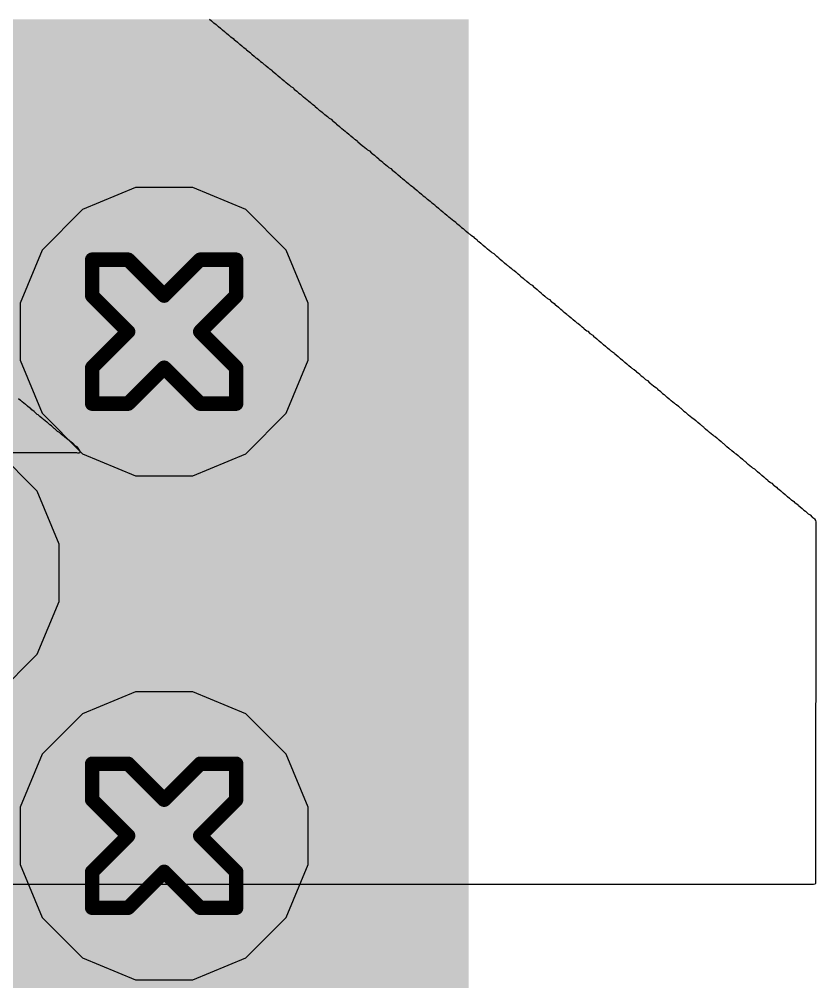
# Model space of a CAD drawing. Header units: inches. Extents: x -0.5 to 14, y -0.2 to 4.7.
# Drawn here: x 0.9345 to 1.045, y 1.108 to 1.2417 of the extents above; entities that cross this region are included whole.
import ezdxf

# ---------------------------------------------------------------- set-up
doc = ezdxf.new("R2010")
doc.units = ezdxf.units.IN
doc.header["$MEASUREMENT"] = 0
for name, color, linetype in [('Bottom Layer', 5, 'Continuous'), ('Bottom Overlay', 54, 'Continuous'), ('Drill Drawing', 1, 'Continuous'), ('GND', 16, 'Continuous'), ('POWER', 76, 'Continuous'), ('Top Layer', 1, 'Continuous'), ('Top Paste', 8, 'Continuous'), ('Top Solder', 216, 'Continuous'), ('Via Holes', 16, 'Continuous')]:
    doc.layers.add(name, color=color, linetype=linetype)

# ---------------------------------------------------------------- blocks, each defined once
blk = doc.blocks.new('41_SMD_M______21')
at = {"layer": 'Top Layer'}
blk.add_hatch(color=1, dxfattribs=at).paths.add_polyline_path([(-0.13189, 0.12244), (0.01378, 0.12244), (0.01378, -0.02323), (-0.13189, -0.02323)])
at = {"layer": 'Top Paste'}
blk.add_hatch(color=8, dxfattribs=at).paths.add_polyline_path([(-0.13189, 0.12244), (0.01378, 0.12244), (0.01378, -0.02323), (-0.13189, -0.02323)])
at = {"layer": 'Top Solder'}
blk.add_hatch(color=216, dxfattribs=at).paths.add_polyline_path([(-0.13589, 0.12644), (0.01778, 0.12644), (0.01778, -0.02723), (-0.13589, -0.02723)])

msp = doc.modelspace()

# ---------------------------------------------------------------- hatches: boundary and pattern name
at = {"layer": 'Bottom Layer'}
h = msp.add_hatch(color=5, dxfattribs=at)
edge = h.paths.add_edge_path()
edge.add_arc((0.95457, 1.19831), 0.01, 0, 360)
h = msp.add_hatch(color=5, dxfattribs=at)
edge = h.paths.add_edge_path()
edge.add_arc((0.95457, 1.12831), 0.01, 0, 360)
at = {"layer": 'GND'}
h = msp.add_hatch(color=16, dxfattribs=at)
edge = h.paths.add_edge_path()
edge.add_arc((0.95457, 1.19831), 0.01, 0, 360)
h = msp.add_hatch(color=16, dxfattribs=at)
edge = h.paths.add_edge_path()
edge.add_arc((0.95457, 1.12831), 0.01, 0, 360)
at = {"layer": 'POWER'}
h = msp.add_hatch(color=76, dxfattribs=at)
edge = h.paths.add_edge_path()
edge.add_arc((0.95457, 1.19831), 0.01, 0, 360)
h = msp.add_hatch(color=76, dxfattribs=at)
edge = h.paths.add_edge_path()
edge.add_arc((0.95457, 1.12831), 0.01, 0, 360)
at = {"layer": 'Top Layer'}
h = msp.add_hatch(color=1, dxfattribs=at)
edge = h.paths.add_edge_path()
edge.add_arc((0.95457, 1.19831), 0.01, 0, 360)
h = msp.add_hatch(color=1, dxfattribs=at)
edge = h.paths.add_edge_path()
edge.add_arc((0.95457, 1.12831), 0.01, 0, 360)
at = {"layer": 'Via Holes'}
h = msp.add_hatch(color=7, dxfattribs=at)
edge = h.paths.add_edge_path()
edge.add_arc((0.95457, 1.19831), 0.005, 0, 360)
h = msp.add_hatch(color=7, dxfattribs=at)
edge = h.paths.add_edge_path()
edge.add_arc((0.95457, 1.12831), 0.005, 0, 360)

# ---------------------------------------------------------------- linework, layer by layer
at = {"layer": 'Bottom Overlay'}
for p, q in [((0.96088, 1.24171), (0.96116, 1.24148)), ((0.96116, 1.24148), (0.96139, 1.24125)), ((0.96139, 1.24125), (0.96149, 1.2412)), ((0.96149, 1.2412), (0.96178, 1.24097)), ((0.96178, 1.24097), (0.96201, 1.24074)), ((0.96201, 1.24074), (0.96211, 1.24069)), ((0.96211, 1.24069), (0.96239, 1.24046)), ((0.96239, 1.24046), (0.96257, 1.24028)), ((0.96257, 1.24028), (0.96267, 1.24023)), ((0.96267, 1.24023), (0.96295, 1.24)), ((0.96295, 1.24), (0.96313, 1.23982)), ((0.96313, 1.23982), (0.96323, 1.23977)), ((0.96323, 1.23977), (0.96351, 1.23954)), ((0.96351, 1.23954), (0.96374, 1.23931)), ((0.96374, 1.23931), (0.96385, 1.23925)), ((0.96385, 1.23925), (0.96413, 1.23902)), ((0.96413, 1.23902), (0.96436, 1.23879)), ((0.96436, 1.23879), (0.96446, 1.23874)), ((0.96446, 1.23874), (0.96474, 1.23851)), ((0.96474, 1.23851), (0.96497, 1.23828)), ((0.96497, 1.23828), (0.96507, 1.23823)), ((0.96507, 1.23823), (0.96535, 1.238)), ((0.96535, 1.238), (0.96553, 1.23782)), ((0.96553, 1.23782), (0.96564, 1.23777)), ((0.96564, 1.23777), (0.96597, 1.23754)), ((0.96597, 1.23754), (0.96602, 1.23744)), ((0.96602, 1.23744), (0.9662, 1.23731)), ((0.9662, 1.23731), (0.96658, 1.23703)), ((0.96658, 1.23703), (0.96663, 1.23693)), ((0.96663, 1.23693), (0.96671, 1.23685)), ((0.96671, 1.23685), (0.96681, 1.2368)), ((0.96681, 1.2368), (0.96709, 1.23657)), ((0.96709, 1.23657), (0.96732, 1.23634)), ((0.96732, 1.23634), (0.96742, 1.23629)), ((0.96742, 1.23629), (0.96771, 1.23606)), ((0.96771, 1.23606), (0.96794, 1.23583)), ((0.96794, 1.23583), (0.96819, 1.23568)), ((0.96819, 1.23568), (0.96845, 1.23542)), ((0.96845, 1.23542), (0.96855, 1.23537)), ((0.96855, 1.23537), (0.96865, 1.23527)), ((0.96865, 1.23527), (0.96875, 1.23522)), ((0.96875, 1.23522), (0.96903, 1.23499)), ((0.96903, 1.23499), (0.96921, 1.23481)), ((0.96921, 1.23481), (0.96932, 1.23476)), ((0.96932, 1.23476), (0.96955, 1.23458)), ((0.96955, 1.23458), (0.9696, 1.23448)), ((0.9696, 1.23448), (0.96978, 1.23435)), ((0.96978, 1.23435), (0.97006, 1.23412)), ((0.97006, 1.23412), (0.97029, 1.23389)), ((0.97029, 1.23389), (0.97039, 1.23384)), ((0.97039, 1.23384), (0.97067, 1.23361)), ((0.97067, 1.23361), (0.97085, 1.23343)), ((0.97085, 1.23343), (0.97095, 1.23338)), ((0.97095, 1.23338), (0.97123, 1.23315)), ((0.97123, 1.23315), (0.97141, 1.23297)), ((0.97141, 1.23297), (0.97151, 1.23292)), ((0.97151, 1.23292), (0.97197, 1.23256)), ((0.97197, 1.23256), (0.97218, 1.23235)), ((0.97218, 1.23235), (0.97243, 1.2322)), ((0.97243, 1.2322), (0.97256, 1.23207)), ((0.97256, 1.23207), (0.97259, 1.232)), ((0.97259, 1.232), (0.97269, 1.23194)), ((0.97269, 1.23194), (0.97297, 1.23171)), ((0.97297, 1.23171), (0.97325, 1.23143)), ((0.97325, 1.23143), (0.97351, 1.23128)), ((0.97351, 1.23128), (0.97381, 1.23097)), ((0.97381, 1.23097), (0.97392, 1.23092)), ((0.97392, 1.23092), (0.97438, 1.23056)), ((0.97438, 1.23056), (0.97453, 1.23041)), ((0.97453, 1.23041), (0.97463, 1.23036)), ((0.97463, 1.23036), (0.97491, 1.23013)), ((0.97491, 1.23013), (0.97509, 1.22995)), ((0.97509, 1.22995), (0.97519, 1.2299)), ((0.97519, 1.2299), (0.97547, 1.22967)), ((0.97547, 1.22967), (0.97553, 1.22957)), ((0.97553, 1.22957), (0.97583, 1.22936)), ((0.97583, 1.22936), (0.97616, 1.22903)), ((0.97616, 1.22903), (0.97627, 1.22898)), ((0.97627, 1.22898), (0.97655, 1.22875)), ((0.97655, 1.22875), (0.97678, 1.22852)), ((0.97678, 1.22852), (0.97688, 1.22847)), ((0.97688, 1.22847), (0.97724, 1.22821)), ((0.97724, 1.22821), (0.97749, 1.22796)), ((0.97749, 1.22796), (0.97775, 1.2278)), ((0.97775, 1.2278), (0.97806, 1.2275)), ((0.97806, 1.2275), (0.97816, 1.22745)), ((0.97816, 1.22745), (0.97844, 1.22722)), ((0.97844, 1.22722), (0.97852, 1.22709)), ((0.97852, 1.22709), (0.97862, 1.22704)), ((0.97862, 1.22704), (0.9789, 1.22681)), ((0.9789, 1.22681), (0.97913, 1.22658)), ((0.97913, 1.22658), (0.97923, 1.22653)), ((0.97923, 1.22653), (0.97969, 1.22617)), ((0.97969, 1.22617), (0.97985, 1.22602)), ((0.97985, 1.22602), (0.97995, 1.22596)), ((0.97995, 1.22596), (0.98023, 1.22573)), ((0.98023, 1.22573), (0.98041, 1.22556)), ((0.98041, 1.22556), (0.98051, 1.2255)), ((0.98051, 1.2255), (0.98079, 1.22527)), ((0.98079, 1.22527), (0.98102, 1.22504)), ((0.98102, 1.22504), (0.98112, 1.22499)), ((0.98112, 1.22499), (0.9814, 1.22476)), ((0.9814, 1.22476), (0.98146, 1.22466)), ((0.98146, 1.22466), (0.98176, 1.22446)), ((0.98176, 1.22446), (0.98209, 1.22412)), ((0.98209, 1.22412), (0.9822, 1.22407)), ((0.9822, 1.22407), (0.98266, 1.22372)), ((0.98266, 1.22372), (0.98281, 1.22356)), ((0.98281, 1.22356), (0.98307, 1.22341)), ((0.98307, 1.22341), (0.98337, 1.2231)), ((0.98337, 1.2231), (0.98347, 1.22305)), ((0.98347, 1.22305), (0.98376, 1.22282)), ((0.98376, 1.22282), (0.98399, 1.22259)), ((0.98399, 1.22259), (0.98409, 1.22254)), ((0.98409, 1.22254), (0.98437, 1.22231)), ((0.98437, 1.22231), (0.98442, 1.22221)), ((0.98442, 1.22221), (0.98488, 1.2219)), ((0.98488, 1.2219), (0.98493, 1.2218)), ((0.98493, 1.2218), (0.98501, 1.22172)), ((0.98501, 1.22172), (0.98511, 1.22167)), ((0.98511, 1.22167), (0.98557, 1.22131)), ((0.98557, 1.22131), (0.98577, 1.22111)), ((0.98577, 1.22111), (0.98603, 1.22096)), ((0.98603, 1.22096), (0.98634, 1.22065)), ((0.98634, 1.22065), (0.98644, 1.2206)), ((0.98644, 1.2206), (0.98672, 1.22037)), ((0.98672, 1.22037), (0.98695, 1.22014)), ((0.98695, 1.22014), (0.98705, 1.22009)), ((0.98705, 1.22009), (0.98733, 1.21986)), ((0.98733, 1.21986), (0.98736, 1.21978)), ((0.98736, 1.21978), (0.98746, 1.21973)), ((0.98746, 1.21973), (0.98756, 1.21963)), ((0.98756, 1.21963), (0.98767, 1.21958)), ((0.98767, 1.21958), (0.98795, 1.21935)), ((0.98795, 1.21935), (0.98813, 1.21917)), ((0.98813, 1.21917), (0.98823, 1.21911)), ((0.98823, 1.21911), (0.98851, 1.21888)), ((0.98851, 1.21888), (0.98869, 1.21871)), ((0.98869, 1.21871), (0.98879, 1.21866)), ((0.98879, 1.21866), (0.98912, 1.21843)), ((0.98912, 1.21843), (0.98917, 1.21832)), ((0.98917, 1.21832), (0.9893, 1.21819)), ((0.9893, 1.21819), (0.9894, 1.21814)), ((0.9894, 1.21814), (0.98968, 1.21791)), ((0.98968, 1.21791), (0.98991, 1.21768)), ((0.98991, 1.21768), (0.99002, 1.21763)), ((0.99002, 1.21763), (0.9903, 1.2174)), ((0.9903, 1.2174), (0.99053, 1.21717)), ((0.99053, 1.21717), (0.99078, 1.21702)), ((0.99078, 1.21702), (0.99104, 1.21676)), ((0.99104, 1.21676), (0.99114, 1.21671)), ((0.99114, 1.21671), (0.99152, 1.21643)), ((0.99152, 1.21643), (0.99158, 1.21633)), ((0.99158, 1.21633), (0.99175, 1.2162)), ((0.99175, 1.2162), (0.99209, 1.21597)), ((0.99209, 1.21597), (0.99214, 1.21587)), ((0.99214, 1.21587), (0.99227, 1.21574)), ((0.99227, 1.21574), (0.99237, 1.21569)), ((0.99237, 1.21569), (0.99265, 1.21546)), ((0.99265, 1.21546), (0.99288, 1.21523)), ((0.99288, 1.21523), (0.99298, 1.21518)), ((0.99298, 1.21518), (0.99326, 1.21495)), ((0.99326, 1.21495), (0.99344, 1.21477)), ((0.99344, 1.21477), (0.99354, 1.21472)), ((0.99354, 1.21472), (0.99382, 1.21449)), ((0.99382, 1.21449), (0.994, 1.21431)), ((0.994, 1.21431), (0.99411, 1.21426)), ((0.99411, 1.21426), (0.99457, 1.2139)), ((0.99457, 1.2139), (0.99477, 1.2137)), ((0.99477, 1.2137), (0.99487, 1.21365)), ((0.99487, 1.21365), (0.99505, 1.21352)), ((0.99505, 1.21352), (0.9951, 1.21342)), ((0.9951, 1.21342), (0.99518, 1.21334)), ((0.99518, 1.21334), (0.99528, 1.21329)), ((0.99528, 1.21329), (0.99556, 1.21306)), ((0.99556, 1.21306), (0.99584, 1.21278)), ((0.99584, 1.21278), (0.9961, 1.21262)), ((0.9961, 1.21262), (0.99641, 1.21232)), ((0.99641, 1.21232), (0.99651, 1.21227)), ((0.99651, 1.21227), (0.99679, 1.21204)), ((0.99679, 1.21204), (0.99692, 1.21191)), ((0.99692, 1.21191), (0.99702, 1.21186)), ((0.99702, 1.21186), (0.99705, 1.21183)), ((0.99705, 1.21183), (0.99712, 1.21175)), ((0.99712, 1.21175), (0.99722, 1.2117)), ((0.99722, 1.2117), (0.99751, 1.21147)), ((0.99751, 1.21147), (0.99768, 1.21129)), ((0.99768, 1.21129), (0.99779, 1.21124)), ((0.99779, 1.21124), (0.99802, 1.21106)), ((0.99802, 1.21106), (0.99807, 1.21096)), ((0.99807, 1.21096), (0.99814, 1.21089)), ((0.99814, 1.21089), (0.99825, 1.21083)), ((0.99825, 1.21083), (0.99853, 1.2106)), ((0.99853, 1.2106), (0.99876, 1.21037)), ((0.99876, 1.21037), (0.99886, 1.21032)), ((0.99886, 1.21032), (0.99914, 1.21009)), ((0.99914, 1.21009), (0.99937, 1.20986)), ((0.99937, 1.20986), (0.99947, 1.20981)), ((0.99947, 1.20981), (0.99993, 1.20945)), ((0.99993, 1.20945), (1.00009, 1.2093)), ((1.00009, 1.2093), (1.00034, 1.20915)), ((1.00034, 1.20915), (1.00065, 1.20884)), ((1.00065, 1.20884), (1.00075, 1.20879)), ((1.00075, 1.20879), (1.00098, 1.20861)), ((1.00098, 1.20861), (1.00103, 1.20851)), ((1.00103, 1.20851), (1.00111, 1.20843)), ((1.00111, 1.20843), (1.00121, 1.20838)), ((1.00121, 1.20838), (1.00149, 1.20815)), ((1.00149, 1.20815), (1.00172, 1.20792)), ((1.00172, 1.20792), (1.00182, 1.20787)), ((1.00182, 1.20787), (1.00211, 1.20764)), ((1.00211, 1.20764), (1.00223, 1.20751)), ((1.00223, 1.20751), (1.00234, 1.20746)), ((1.00234, 1.20746), (1.00244, 1.20736)), ((1.00244, 1.20736), (1.00254, 1.20731)), ((1.00254, 1.20731), (1.00282, 1.20708)), ((1.00282, 1.20708), (1.003, 1.2069)), ((1.003, 1.2069), (1.0031, 1.20685)), ((1.0031, 1.20685), (1.00338, 1.20662)), ((1.00338, 1.20662), (1.00361, 1.20639)), ((1.00361, 1.20639), (1.00372, 1.20634)), ((1.00372, 1.20634), (1.00395, 1.20616)), ((1.00395, 1.20616), (1.004, 1.20606)), ((1.004, 1.20606), (1.00407, 1.20598)), ((1.00407, 1.20598), (1.00418, 1.20593)), ((1.00418, 1.20593), (1.00446, 1.2057)), ((1.00446, 1.2057), (1.00464, 1.20552)), ((1.00464, 1.20552), (1.00474, 1.20547)), ((1.00474, 1.20547), (1.00484, 1.20537)), ((1.00484, 1.20537), (1.00494, 1.20531)), ((1.00494, 1.20531), (1.00522, 1.20508)), ((1.00522, 1.20508), (1.0054, 1.20491)), ((1.0054, 1.20491), (1.00566, 1.20475)), ((1.00566, 1.20475), (1.00596, 1.20444)), ((1.00596, 1.20444), (1.00607, 1.20439)), ((1.00607, 1.20439), (1.00635, 1.20416)), ((1.00635, 1.20416), (1.00658, 1.20393)), ((1.00658, 1.20393), (1.00668, 1.20388)), ((1.00668, 1.20388), (1.00691, 1.2037)), ((1.00691, 1.2037), (1.00696, 1.2036)), ((1.00696, 1.2036), (1.00704, 1.20352)), ((1.00704, 1.20352), (1.00714, 1.20347)), ((1.00714, 1.20347), (1.00742, 1.20324)), ((1.00742, 1.20324), (1.0076, 1.20306)), ((1.0076, 1.20306), (1.0077, 1.20301)), ((1.0077, 1.20301), (1.00781, 1.20291)), ((1.00781, 1.20291), (1.00806, 1.20276)), ((1.00806, 1.20276), (1.00832, 1.2025)), ((1.00832, 1.2025), (1.00842, 1.20245)), ((1.00842, 1.20245), (1.0087, 1.20222)), ((1.0087, 1.20222), (1.00893, 1.20199)), ((1.00893, 1.20199), (1.00903, 1.20194)), ((1.00903, 1.20194), (1.00931, 1.20171)), ((1.00931, 1.20171), (1.00954, 1.20148)), ((1.00954, 1.20148), (1.00965, 1.20143)), ((1.00965, 1.20143), (1.00988, 1.20125)), ((1.00988, 1.20125), (1.00993, 1.20115)), ((1.00993, 1.20115), (1.01, 1.20107)), ((1.01, 1.20107), (1.01011, 1.20102)), ((1.01011, 1.20102), (1.01049, 1.20074)), ((1.01049, 1.20074), (1.01051, 1.20066)), ((1.01051, 1.20066), (1.01062, 1.20061)), ((1.01062, 1.20061), (1.01072, 1.20051)), ((1.01072, 1.20051), (1.01082, 1.20046)), ((1.01082, 1.20046), (1.0111, 1.20023)), ((1.0111, 1.20023), (1.01128, 1.20005)), ((1.01128, 1.20005), (1.01138, 1.2)), ((1.01138, 1.2), (1.01166, 1.19977)), ((1.01166, 1.19977), (1.01189, 1.19954)), ((1.01189, 1.19954), (1.012, 1.19949)), ((1.012, 1.19949), (1.01228, 1.19926)), ((1.01228, 1.19926), (1.01251, 1.19903)), ((1.01251, 1.19903), (1.01261, 1.19898)), ((1.01261, 1.19898), (1.01284, 1.1988)), ((1.01284, 1.1988), (1.01289, 1.19869)), ((1.01289, 1.19869), (1.01327, 1.19841)), ((1.01327, 1.19841), (1.01338, 1.19836)), ((1.01338, 1.19836), (1.01368, 1.19806)), ((1.01368, 1.19806), (1.01407, 1.19783)), ((1.01407, 1.19783), (1.01412, 1.19772)), ((1.01412, 1.19772), (1.01425, 1.1976)), ((1.01425, 1.1976), (1.01435, 1.19754)), ((1.01435, 1.19754), (1.01463, 1.19731)), ((1.01463, 1.19731), (1.01486, 1.19708)), ((1.01486, 1.19708), (1.01496, 1.19703)), ((1.01496, 1.19703), (1.01524, 1.1968)), ((1.01524, 1.1968), (1.01547, 1.19657)), ((1.01547, 1.19657), (1.01557, 1.19652)), ((1.01557, 1.19652), (1.01586, 1.19629)), ((1.01586, 1.19629), (1.01603, 1.19611)), ((1.01603, 1.19611), (1.01614, 1.19606)), ((1.01614, 1.19606), (1.01642, 1.19583)), ((1.01642, 1.19583), (1.0166, 1.19565)), ((1.0166, 1.19565), (1.0167, 1.1956)), ((1.0167, 1.1956), (1.01708, 1.19532)), ((1.01708, 1.19532), (1.01713, 1.19522)), ((1.01713, 1.19522), (1.01731, 1.19509)), ((1.01731, 1.19509), (1.01759, 1.19486)), ((1.01759, 1.19486), (1.01782, 1.19463)), ((1.01782, 1.19463), (1.01793, 1.19458)), ((1.01793, 1.19458), (1.01821, 1.19435)), ((1.01821, 1.19435), (1.01844, 1.19412)), ((1.01844, 1.19412), (1.01854, 1.19407)), ((1.01854, 1.19407), (1.01882, 1.19384)), ((1.01882, 1.19384), (1.019, 1.19366)), ((1.019, 1.19366), (1.0191, 1.19361)), ((1.0191, 1.19361), (1.01938, 1.19338)), ((1.01938, 1.19338), (1.01951, 1.19325)), ((1.01951, 1.19325), (1.01961, 1.1932)), ((1.01961, 1.1932), (1.01971, 1.1931)), ((1.01971, 1.1931), (1.01982, 1.19305)), ((1.01982, 1.19305), (1.0201, 1.19282)), ((1.0201, 1.19282), (1.02012, 1.19274)), ((1.02012, 1.19274), (1.02023, 1.19269)), ((1.02023, 1.19269), (1.02056, 1.19246)), ((1.02056, 1.19246), (1.02061, 1.19236)), ((1.02061, 1.19236), (1.02079, 1.19218)), ((1.02079, 1.19218), (1.02104, 1.19202)), ((1.02104, 1.19202), (1.0214, 1.19167)), ((1.0214, 1.19167), (1.02166, 1.19151)), ((1.02166, 1.19151), (1.02196, 1.19121)), ((1.02196, 1.19121), (1.02207, 1.19116)), ((1.02207, 1.19116), (1.02253, 1.1908)), ((1.02253, 1.1908), (1.02268, 1.19064)), ((1.02268, 1.19064), (1.02293, 1.19049)), ((1.02293, 1.19049), (1.02306, 1.19036)), ((1.02306, 1.19036), (1.02309, 1.19029)), ((1.02309, 1.19029), (1.02319, 1.19024)), ((1.02319, 1.19024), (1.02352, 1.19)), ((1.02352, 1.19), (1.02357, 1.1899)), ((1.02357, 1.1899), (1.02375, 1.18972)), ((1.02375, 1.18972), (1.02401, 1.18957)), ((1.02401, 1.18957), (1.02432, 1.18926)), ((0.93461, 1.18875), (0.93433, 1.18898)), ((0.93471, 1.1887), (0.93461, 1.18875)), ((0.93486, 1.18855), (0.93471, 1.1887)), ((0.93532, 1.18819), (0.93486, 1.18855)), ((1.02432, 1.18926), (1.02442, 1.18921)), ((1.02442, 1.18921), (1.0247, 1.18898)), ((1.0247, 1.18898), (1.02488, 1.1888)), ((1.02488, 1.1888), (1.02498, 1.18875)), ((1.02498, 1.18875), (1.02544, 1.18839)), ((1.02544, 1.18839), (1.02559, 1.18824)), ((1.02559, 1.18824), (1.0257, 1.18819)), ((0.93543, 1.18814), (0.93532, 1.18819)), ((0.93561, 1.18796), (0.93543, 1.18814)), ((0.93589, 1.18773), (0.93561, 1.18796)), ((0.93599, 1.18768), (0.93589, 1.18773)), ((0.93622, 1.18745), (0.93599, 1.18768)), ((0.9365, 1.18722), (0.93622, 1.18745)), ((0.93668, 1.18709), (0.9365, 1.18722)), ((0.93673, 1.18699), (0.93668, 1.18709)), ((0.93696, 1.18681), (0.93673, 1.18699)), ((1.0257, 1.18819), (1.02598, 1.18796)), ((1.02598, 1.18796), (1.02621, 1.18773)), ((1.02621, 1.18773), (1.02631, 1.18768)), ((1.02631, 1.18768), (1.02672, 1.18727)), ((1.02672, 1.18727), (1.02697, 1.18712)), ((1.02697, 1.18712), (1.02728, 1.18681)), ((0.93706, 1.18676), (0.93696, 1.18681)), ((0.93729, 1.18653), (0.93706, 1.18676)), ((0.93757, 1.1863), (0.93729, 1.18653)), ((0.93768, 1.18625), (0.93757, 1.1863)), ((0.93783, 1.18609), (0.93768, 1.18625)), ((0.93829, 1.18574), (0.93783, 1.18609)), ((0.93839, 1.18569), (0.93829, 1.18574)), ((0.9387, 1.18538), (0.93839, 1.18569)), ((1.02728, 1.18681), (1.02738, 1.18676)), ((1.02738, 1.18676), (1.02784, 1.1864)), ((1.02784, 1.1864), (1.028, 1.18625)), ((1.028, 1.18625), (1.0281, 1.1862)), ((1.0281, 1.1862), (1.02838, 1.18597)), ((1.02838, 1.18597), (1.02856, 1.18579)), ((1.02856, 1.18579), (1.02866, 1.18574)), ((1.02866, 1.18574), (1.02894, 1.18551)), ((0.93895, 1.18523), (0.9387, 1.18538)), ((0.93931, 1.18487), (0.93895, 1.18523)), ((0.93941, 1.18482), (0.93931, 1.18487)), ((0.93977, 1.18446), (0.93941, 1.18482)), ((0.94003, 1.18431), (0.93977, 1.18446)), ((0.94026, 1.18408), (0.94003, 1.18431)), ((1.02894, 1.18551), (1.02917, 1.18528)), ((1.02917, 1.18528), (1.02927, 1.18523)), ((1.02927, 1.18523), (1.02938, 1.18512)), ((1.02938, 1.18512), (1.02945, 1.1851)), ((1.02945, 1.1851), (1.0295, 1.185)), ((1.0295, 1.185), (1.02963, 1.18487)), ((1.02963, 1.18487), (1.02973, 1.18482)), ((1.02973, 1.18482), (1.03001, 1.18459)), ((1.03001, 1.18459), (1.03019, 1.18441)), ((1.03019, 1.18441), (1.0303, 1.18436)), ((1.0303, 1.18436), (1.03076, 1.184)), ((0.94054, 1.18385), (0.94026, 1.18408)), ((0.94064, 1.18379), (0.94054, 1.18385)), ((0.94079, 1.18364), (0.94064, 1.18379)), ((0.94125, 1.18328), (0.94079, 1.18364)), ((0.94136, 1.18323), (0.94125, 1.18328)), ((0.94159, 1.183), (0.94136, 1.18323)), ((0.94187, 1.18277), (0.94159, 1.183)), ((1.03076, 1.184), (1.03091, 1.18385)), ((1.03091, 1.18385), (1.03101, 1.18379)), ((1.03101, 1.18379), (1.03129, 1.18356)), ((1.03129, 1.18356), (1.03152, 1.18333)), ((1.03152, 1.18333), (1.03162, 1.18328)), ((1.03162, 1.18328), (1.03191, 1.18305)), ((1.03191, 1.18305), (1.03214, 1.18282)), ((0.82837, 1.18152), (0.94238, 1.18155)), ((0.94197, 1.18272), (0.94187, 1.18277)), ((0.94222, 1.18247), (0.94197, 1.18272)), ((0.94248, 1.18231), (0.94222, 1.18247)), ((0.94238, 1.18155), (0.94253, 1.18149)), ((0.94266, 1.18208), (0.94248, 1.18231)), ((0.94271, 1.18198), (0.94266, 1.18208)), ((0.94286, 1.18183), (0.94271, 1.18198)), ((0.94276, 1.18147), (0.94291, 1.18152)), ((0.94291, 1.18152), (0.94286, 1.18183)), ((1.03214, 1.18282), (1.03224, 1.18277)), ((1.03224, 1.18277), (1.0326, 1.18241)), ((1.0326, 1.18241), (1.0327, 1.18236)), ((1.0327, 1.18236), (1.03298, 1.18213)), ((1.03298, 1.18213), (1.03311, 1.18201)), ((1.03311, 1.18201), (1.03321, 1.18195)), ((1.03321, 1.18195), (1.03331, 1.18185)), ((1.03331, 1.18185), (1.03341, 1.1818)), ((1.03341, 1.1818), (1.03369, 1.18157)), ((1.03369, 1.18157), (1.03387, 1.18139)), ((0.94253, 1.18149), (0.94276, 1.18147)), ((1.03387, 1.18139), (1.03398, 1.18134)), ((1.03398, 1.18134), (1.03426, 1.18111)), ((1.03426, 1.18111), (1.03449, 1.18088)), ((1.03449, 1.18088), (1.03459, 1.18083)), ((1.03459, 1.18083), (1.03487, 1.1806)), ((1.03487, 1.1806), (1.0351, 1.18037)), ((1.0351, 1.18037), (1.0352, 1.18032)), ((1.0352, 1.18032), (1.0353, 1.18022)), ((1.0353, 1.18022), (1.03538, 1.18019)), ((1.03538, 1.18019), (1.03543, 1.18009)), ((1.03543, 1.18009), (1.03556, 1.17996)), ((1.03556, 1.17996), (1.03566, 1.17991)), ((1.03566, 1.17991), (1.03612, 1.17955)), ((1.03612, 1.17955), (1.03628, 1.1794)), ((1.03628, 1.1794), (1.03653, 1.17925)), ((1.03653, 1.17925), (1.03684, 1.17894)), ((1.03684, 1.17894), (1.03694, 1.17889)), ((1.03694, 1.17889), (1.03722, 1.17866)), ((1.03722, 1.17866), (1.03745, 1.17843)), ((1.03745, 1.17843), (1.03755, 1.17838)), ((1.03755, 1.17838), (1.03784, 1.17815)), ((1.03784, 1.17815), (1.03807, 1.17792)), ((1.03807, 1.17792), (1.03817, 1.17787)), ((1.03817, 1.17787), (1.0384, 1.17769)), ((1.0384, 1.17769), (1.03845, 1.17758)), ((1.03845, 1.17758), (1.03876, 1.17738)), ((1.03876, 1.17738), (1.03893, 1.17725)), ((1.03893, 1.17725), (1.03919, 1.177)), ((1.03919, 1.177), (1.03929, 1.17695)), ((1.03929, 1.17695), (1.03957, 1.17672)), ((1.03957, 1.17672), (1.0398, 1.17649)), ((1.0398, 1.17649), (1.03991, 1.17643)), ((1.03991, 1.17643), (1.04019, 1.1762)), ((1.04019, 1.1762), (1.04042, 1.17597)), ((1.04042, 1.17597), (1.04052, 1.17592)), ((1.04052, 1.17592), (1.0408, 1.17569)), ((1.0408, 1.17569), (1.04103, 1.17546)), ((1.04103, 1.17546), (1.04113, 1.17541)), ((1.04113, 1.17541), (1.04141, 1.17518)), ((1.04141, 1.17518), (1.04159, 1.175)), ((1.04159, 1.175), (1.04169, 1.17495)), ((1.04169, 1.17495), (1.04198, 1.17472)), ((1.04198, 1.17472), (1.04215, 1.17454)), ((1.04215, 1.17454), (1.04226, 1.17449)), ((1.04226, 1.17449), (1.04264, 1.17421)), ((1.04264, 1.17421), (1.04269, 1.17411)), ((1.04269, 1.17411), (1.04287, 1.17398)), ((1.04287, 1.17398), (1.04315, 1.17375)), ((1.04315, 1.17375), (1.04338, 1.17352)), ((1.04338, 1.17352), (1.04364, 1.17337)), ((1.04364, 1.17337), (1.04399, 1.17301)), ((1.04399, 1.17301), (1.04425, 1.17286)), ((1.04425, 1.17286), (1.04456, 1.17255)), ((1.04456, 1.17255), (1.04466, 1.1725)), ((1.04466, 1.1725), (1.04476, 1.1724)), ((1.04476, 1.1724), (1.04486, 1.17234)), ((1.04486, 1.17234), (1.04499, 1.17211)), ((1.04499, 1.17211), (1.04504, 1.17191)), ((1.04504, 1.17191), (1.04499, 1.12166)), ((1.04471, 1.12154), (0.82765, 1.12151)), ((1.04491, 1.12159), (1.04471, 1.12154)), ((1.04499, 1.12166), (1.04491, 1.12159))]:
    msp.add_line(p, q, dxfattribs=at)
at = {"layer": 'Drill Drawing'}
for points in [[(0.94457, 1.20331, 0.002, 0.002, 0), (0.94457, 1.20831, 0.002, 0.002, 0)], [(0.94457, 1.20831, 0.002, 0.002, 0), (0.94957, 1.20831, 0.002, 0.002, 0)], [(0.94957, 1.20831, 0.002, 0.002, 0), (0.95457, 1.20331, 0.002, 0.002, 0)], [(0.95457, 1.20331, 0.002, 0.002, 0), (0.95957, 1.20831, 0.002, 0.002, 0)], [(0.95957, 1.20831, 0.002, 0.002, 0), (0.96457, 1.20831, 0.002, 0.002, 0)], [(0.96457, 1.20331, 0.002, 0.002, 0), (0.96457, 1.20831, 0.002, 0.002, 0)], [(0.94457, 1.20331, 0.002, 0.002, 0), (0.94957, 1.19831, 0.002, 0.002, 0)], [(0.95957, 1.19831, 0.002, 0.002, 0), (0.96457, 1.20331, 0.002, 0.002, 0)], [(0.94457, 1.19331, 0.002, 0.002, 0), (0.94957, 1.19831, 0.002, 0.002, 0)], [(0.95957, 1.19831, 0.002, 0.002, 0), (0.96457, 1.19331, 0.002, 0.002, 0)], [(0.94457, 1.18831, 0.002, 0.002, 0), (0.94457, 1.19331, 0.002, 0.002, 0)], [(0.94957, 1.18831, 0.002, 0.002, 0), (0.95457, 1.19331, 0.002, 0.002, 0)], [(0.95457, 1.19331, 0.002, 0.002, 0), (0.95957, 1.18831, 0.002, 0.002, 0)], [(0.96457, 1.18831, 0.002, 0.002, 0), (0.96457, 1.19331, 0.002, 0.002, 0)], [(0.94457, 1.18831, 0.002, 0.002, 0), (0.94957, 1.18831, 0.002, 0.002, 0)], [(0.95957, 1.18831, 0.002, 0.002, 0), (0.96457, 1.18831, 0.002, 0.002, 0)], [(0.94457, 1.13331, 0.002, 0.002, 0), (0.94457, 1.13831, 0.002, 0.002, 0)], [(0.94457, 1.13831, 0.002, 0.002, 0), (0.94957, 1.13831, 0.002, 0.002, 0)], [(0.94957, 1.13831, 0.002, 0.002, 0), (0.95457, 1.13331, 0.002, 0.002, 0)], [(0.95457, 1.13331, 0.002, 0.002, 0), (0.95957, 1.13831, 0.002, 0.002, 0)], [(0.95957, 1.13831, 0.002, 0.002, 0), (0.96457, 1.13831, 0.002, 0.002, 0)], [(0.96457, 1.13331, 0.002, 0.002, 0), (0.96457, 1.13831, 0.002, 0.002, 0)], [(0.94457, 1.13331, 0.002, 0.002, 0), (0.94957, 1.12831, 0.002, 0.002, 0)], [(0.95957, 1.12831, 0.002, 0.002, 0), (0.96457, 1.13331, 0.002, 0.002, 0)], [(0.94457, 1.12331, 0.002, 0.002, 0), (0.94957, 1.12831, 0.002, 0.002, 0)], [(0.95957, 1.12831, 0.002, 0.002, 0), (0.96457, 1.12331, 0.002, 0.002, 0)], [(0.94457, 1.11831, 0.002, 0.002, 0), (0.94457, 1.12331, 0.002, 0.002, 0)], [(0.94957, 1.11831, 0.002, 0.002, 0), (0.95457, 1.12331, 0.002, 0.002, 0)], [(0.95457, 1.12331, 0.002, 0.002, 0), (0.95957, 1.11831, 0.002, 0.002, 0)], [(0.96457, 1.11831, 0.002, 0.002, 0), (0.96457, 1.12331, 0.002, 0.002, 0)], [(0.94457, 1.11831, 0.002, 0.002, 0), (0.94957, 1.11831, 0.002, 0.002, 0)], [(0.95957, 1.11831, 0.002, 0.002, 0), (0.96457, 1.11831, 0.002, 0.002, 0)]]:
    msp.add_lwpolyline(points, format="xyseb", dxfattribs=at)
for points in [[(0.94407, 1.20831, 0.001, 0.001, 1), (0.94507, 1.20831, 0.001, 0.001, 1)], [(0.94407, 1.20831, 0.001, 0.001, 1), (0.94507, 1.20831, 0.001, 0.001, 1)], [(0.94907, 1.20831, 0.001, 0.001, 1), (0.95007, 1.20831, 0.001, 0.001, 1)], [(0.94907, 1.20831, 0.001, 0.001, 1), (0.95007, 1.20831, 0.001, 0.001, 1)], [(0.95907, 1.20831, 0.001, 0.001, 1), (0.96007, 1.20831, 0.001, 0.001, 1)], [(0.95907, 1.20831, 0.001, 0.001, 1), (0.96007, 1.20831, 0.001, 0.001, 1)], [(0.96407, 1.20831, 0.001, 0.001, 1), (0.96507, 1.20831, 0.001, 0.001, 1)], [(0.96407, 1.20831, 0.001, 0.001, 1), (0.96507, 1.20831, 0.001, 0.001, 1)], [(0.94407, 1.20331, 0.001, 0.001, 1), (0.94507, 1.20331, 0.001, 0.001, 1)], [(0.94407, 1.20331, 0.001, 0.001, 1), (0.94507, 1.20331, 0.001, 0.001, 1)], [(0.95407, 1.20331, 0.001, 0.001, 1), (0.95507, 1.20331, 0.001, 0.001, 1)], [(0.95407, 1.20331, 0.001, 0.001, 1), (0.95507, 1.20331, 0.001, 0.001, 1)], [(0.96407, 1.20331, 0.001, 0.001, 1), (0.96507, 1.20331, 0.001, 0.001, 1)], [(0.96407, 1.20331, 0.001, 0.001, 1), (0.96507, 1.20331, 0.001, 0.001, 1)], [(0.94907, 1.19831, 0.001, 0.001, 1), (0.95007, 1.19831, 0.001, 0.001, 1)], [(0.94907, 1.19831, 0.001, 0.001, 1), (0.95007, 1.19831, 0.001, 0.001, 1)], [(0.95907, 1.19831, 0.001, 0.001, 1), (0.96007, 1.19831, 0.001, 0.001, 1)], [(0.95907, 1.19831, 0.001, 0.001, 1), (0.96007, 1.19831, 0.001, 0.001, 1)], [(0.94407, 1.19331, 0.001, 0.001, 1), (0.94507, 1.19331, 0.001, 0.001, 1)], [(0.94407, 1.19331, 0.001, 0.001, 1), (0.94507, 1.19331, 0.001, 0.001, 1)], [(0.95407, 1.19331, 0.001, 0.001, 1), (0.95507, 1.19331, 0.001, 0.001, 1)], [(0.95407, 1.19331, 0.001, 0.001, 1), (0.95507, 1.19331, 0.001, 0.001, 1)], [(0.96407, 1.19331, 0.001, 0.001, 1), (0.96507, 1.19331, 0.001, 0.001, 1)], [(0.96407, 1.19331, 0.001, 0.001, 1), (0.96507, 1.19331, 0.001, 0.001, 1)], [(0.94407, 1.18831, 0.001, 0.001, 1), (0.94507, 1.18831, 0.001, 0.001, 1)], [(0.94407, 1.18831, 0.001, 0.001, 1), (0.94507, 1.18831, 0.001, 0.001, 1)], [(0.94907, 1.18831, 0.001, 0.001, 1), (0.95007, 1.18831, 0.001, 0.001, 1)], [(0.94907, 1.18831, 0.001, 0.001, 1), (0.95007, 1.18831, 0.001, 0.001, 1)], [(0.95907, 1.18831, 0.001, 0.001, 1), (0.96007, 1.18831, 0.001, 0.001, 1)], [(0.95907, 1.18831, 0.001, 0.001, 1), (0.96007, 1.18831, 0.001, 0.001, 1)], [(0.96407, 1.18831, 0.001, 0.001, 1), (0.96507, 1.18831, 0.001, 0.001, 1)], [(0.96407, 1.18831, 0.001, 0.001, 1), (0.96507, 1.18831, 0.001, 0.001, 1)], [(0.94407, 1.13831, 0.001, 0.001, 1), (0.94507, 1.13831, 0.001, 0.001, 1)], [(0.94407, 1.13831, 0.001, 0.001, 1), (0.94507, 1.13831, 0.001, 0.001, 1)], [(0.94907, 1.13831, 0.001, 0.001, 1), (0.95007, 1.13831, 0.001, 0.001, 1)], [(0.94907, 1.13831, 0.001, 0.001, 1), (0.95007, 1.13831, 0.001, 0.001, 1)], [(0.95907, 1.13831, 0.001, 0.001, 1), (0.96007, 1.13831, 0.001, 0.001, 1)], [(0.95907, 1.13831, 0.001, 0.001, 1), (0.96007, 1.13831, 0.001, 0.001, 1)], [(0.96407, 1.13831, 0.001, 0.001, 1), (0.96507, 1.13831, 0.001, 0.001, 1)], [(0.96407, 1.13831, 0.001, 0.001, 1), (0.96507, 1.13831, 0.001, 0.001, 1)], [(0.94407, 1.13331, 0.001, 0.001, 1), (0.94507, 1.13331, 0.001, 0.001, 1)], [(0.94407, 1.13331, 0.001, 0.001, 1), (0.94507, 1.13331, 0.001, 0.001, 1)], [(0.95407, 1.13331, 0.001, 0.001, 1), (0.95507, 1.13331, 0.001, 0.001, 1)], [(0.95407, 1.13331, 0.001, 0.001, 1), (0.95507, 1.13331, 0.001, 0.001, 1)], [(0.96407, 1.13331, 0.001, 0.001, 1), (0.96507, 1.13331, 0.001, 0.001, 1)], [(0.96407, 1.13331, 0.001, 0.001, 1), (0.96507, 1.13331, 0.001, 0.001, 1)], [(0.94907, 1.12831, 0.001, 0.001, 1), (0.95007, 1.12831, 0.001, 0.001, 1)], [(0.94907, 1.12831, 0.001, 0.001, 1), (0.95007, 1.12831, 0.001, 0.001, 1)], [(0.95907, 1.12831, 0.001, 0.001, 1), (0.96007, 1.12831, 0.001, 0.001, 1)], [(0.95907, 1.12831, 0.001, 0.001, 1), (0.96007, 1.12831, 0.001, 0.001, 1)], [(0.94407, 1.12331, 0.001, 0.001, 1), (0.94507, 1.12331, 0.001, 0.001, 1)], [(0.94407, 1.12331, 0.001, 0.001, 1), (0.94507, 1.12331, 0.001, 0.001, 1)], [(0.95407, 1.12331, 0.001, 0.001, 1), (0.95507, 1.12331, 0.001, 0.001, 1)], [(0.95407, 1.12331, 0.001, 0.001, 1), (0.95507, 1.12331, 0.001, 0.001, 1)], [(0.96407, 1.12331, 0.001, 0.001, 1), (0.96507, 1.12331, 0.001, 0.001, 1)], [(0.96407, 1.12331, 0.001, 0.001, 1), (0.96507, 1.12331, 0.001, 0.001, 1)], [(0.94407, 1.11831, 0.001, 0.001, 1), (0.94507, 1.11831, 0.001, 0.001, 1)], [(0.94407, 1.11831, 0.001, 0.001, 1), (0.94507, 1.11831, 0.001, 0.001, 1)], [(0.94907, 1.11831, 0.001, 0.001, 1), (0.95007, 1.11831, 0.001, 0.001, 1)], [(0.94907, 1.11831, 0.001, 0.001, 1), (0.95007, 1.11831, 0.001, 0.001, 1)], [(0.95907, 1.11831, 0.001, 0.001, 1), (0.96007, 1.11831, 0.001, 0.001, 1)], [(0.95907, 1.11831, 0.001, 0.001, 1), (0.96007, 1.11831, 0.001, 0.001, 1)], [(0.96407, 1.11831, 0.001, 0.001, 1), (0.96507, 1.11831, 0.001, 0.001, 1)], [(0.96407, 1.11831, 0.001, 0.001, 1), (0.96507, 1.11831, 0.001, 0.001, 1)]]:
    msp.add_lwpolyline(points, format="xyseb", close=True, dxfattribs=at)
at = {"layer": 'POWER'}
for p, q in [((0.9506, 1.21831), (0.94325, 1.21526)), ((0.95855, 1.21831), (0.9506, 1.21831)), ((0.9659, 1.21526), (0.95855, 1.21831)), ((0.94325, 1.21526), (0.93762, 1.20964)), ((0.97153, 1.20964), (0.9659, 1.21526)), ((0.93762, 1.20964), (0.93457, 1.20229)), ((0.97457, 1.20229), (0.97153, 1.20964)), ((0.93457, 1.20229), (0.93457, 1.19433)), ((0.97457, 1.19433), (0.97457, 1.20229)), ((0.93457, 1.19433), (0.93762, 1.18698)), ((0.97153, 1.18698), (0.97457, 1.19433)), ((0.93762, 1.18698), (0.94325, 1.18135)), ((0.9659, 1.18135), (0.97153, 1.18698)), ((0.93696, 1.17617), (0.93133, 1.1818)), ((0.94325, 1.18135), (0.9506, 1.17831)), ((0.95855, 1.17831), (0.9659, 1.18135)), ((0.9506, 1.17831), (0.95855, 1.17831)), ((0.94, 1.16882), (0.93696, 1.17617)), ((0.94, 1.16086), (0.94, 1.16882)), ((0.93696, 1.15351), (0.94, 1.16086)), ((0.93133, 1.14789), (0.93696, 1.15351)), ((0.9506, 1.14831), (0.94325, 1.14526)), ((0.95855, 1.14831), (0.9506, 1.14831)), ((0.9659, 1.14526), (0.95855, 1.14831)), ((0.94325, 1.14526), (0.93762, 1.13964)), ((0.97153, 1.13964), (0.9659, 1.14526)), ((0.93762, 1.13964), (0.93457, 1.13229)), ((0.97457, 1.13229), (0.97153, 1.13964)), ((0.93457, 1.13229), (0.93457, 1.12433)), ((0.97457, 1.12433), (0.97457, 1.13229)), ((0.93457, 1.12433), (0.93762, 1.11698)), ((0.97153, 1.11698), (0.97457, 1.12433)), ((0.93762, 1.11698), (0.94325, 1.11135)), ((0.9659, 1.11135), (0.97153, 1.11698)), ((0.94325, 1.11135), (0.9506, 1.10831)), ((0.95855, 1.10831), (0.9659, 1.11135)), ((0.9506, 1.10831), (0.95855, 1.10831))]:
    msp.add_line(p, q, dxfattribs=at)

# ---------------------------------------------------------------- block references
at = {"rotation": 270}
msp.add_blockref('41_SMD_M______21', (0.87039, 1.10579), dxfattribs=at)

doc.saveas('drawing.dxf')
